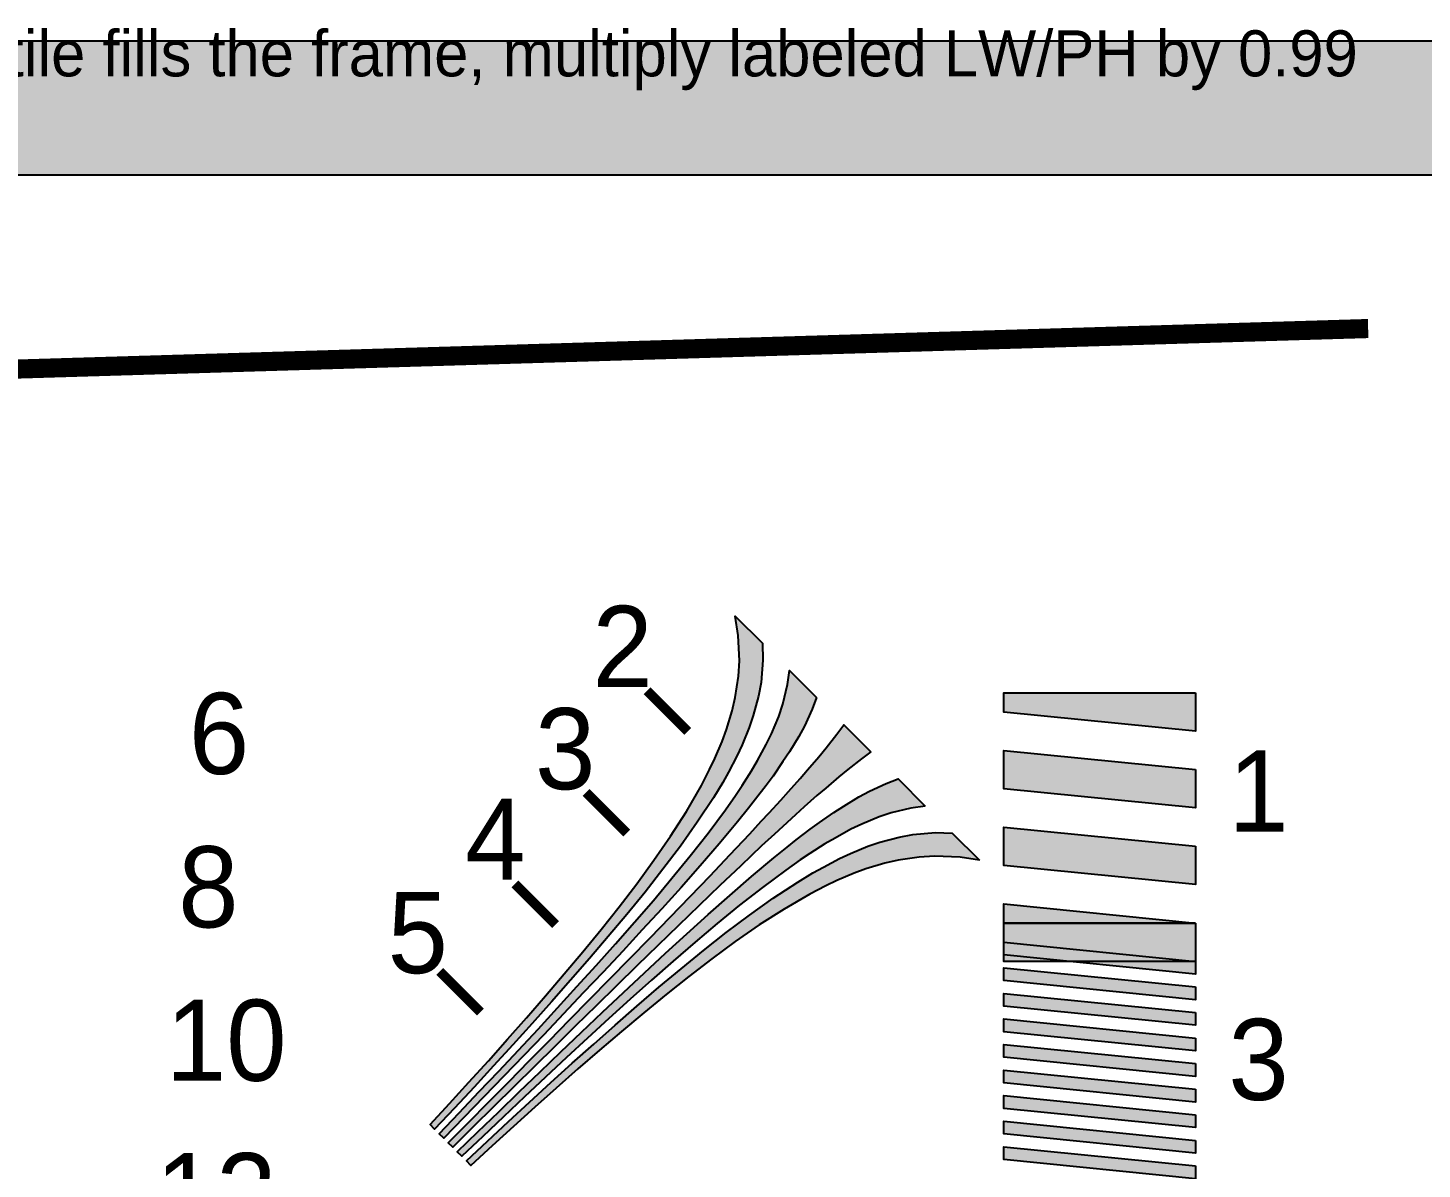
# Model space of a CAD drawing. Header units: millimetres. Extents: x 39 to 1543, y 52 to 919.
# Drawn here: x 907.6 to 1198.4, y 680.9 to 919 of the extents above; entities that cross this region are included whole.
import ezdxf
from ezdxf.enums import TextEntityAlignment as Align

# ---------------------------------------------------------------- set-up
doc = ezdxf.new("R2010")
doc.units = ezdxf.units.MM
for name, color, linetype in [('FRAME', 7, 'Continuous'), ('LABELS', 7, 'Continuous'), ('NOTES', 7, 'Continuous'), ('PERIPHERY', 7, 'Continuous')]:
    doc.layers.add(name, color=color, linetype=linetype)

msp = doc.modelspace()

# ---------------------------------------------------------------- hatches: boundary and pattern name
at = {"layer": 'FRAME', "true_color": 0x000000}
h = msp.add_hatch(color=7, dxfattribs=at)
h.dxf.hatch_style = 1
h.paths.add_polyline_path([(39.12, 916.25), (1543.12, 916.25), (1543.12, 888.25), (39.12, 888.25), (39.12, 916.25)])
at = {"layer": 'PERIPHERY', "true_color": 0x000000}
h = msp.add_hatch(color=7, dxfattribs=at)
h.dxf.hatch_style = 1
h.paths.add_polyline_path([(1060.77, 790.59), (1060.89, 787.09), (1060.49, 782.39), (1059.95, 779.54), (1058.88, 775.52), (1058, 773), (1056.53, 769.38), (1055.46, 767.06), (1053.7, 763.72), (1052.49, 761.55), (1050.57, 758.38), (1047.2, 753.26), (1043.66, 748.31), (1040.04, 743.45), (1036.31, 738.69), (1032.49, 734.03), (1028.62, 729.41), (1024.72, 724.83), (1020.75, 720.31), (1016.77, 715.81), (1012.78, 711.31), (1008.73, 706.87), (1004.69, 702.43), (1000.62, 698.02), (996.52, 693.64), (992.41, 689.25), (991.48, 690.19), (995.53, 694.63), (999.57, 699.07), (1003.61, 703.51), (1007.6, 708.01), (1011.59, 712.5), (1015.52, 717.06), (1019.42, 721.64), (1023.3, 726.25), (1027.12, 730.92), (1030.88, 735.64), (1034.56, 740.45), (1038.15, 745.34), (1041.63, 750.35), (1044.94, 755.53), (1048.05, 760.9), (1049.77, 764.26), (1050.88, 766.56), (1052.4, 770.12), (1053.31, 772.61), (1054.47, 776.54), (1055.12, 779.28), (1055.77, 783.73), (1055.97, 786.92), (1055.74, 792.24), (1055.12, 796.25), (1060.77, 790.59)])
h = msp.add_hatch(color=7, dxfattribs=at)
h.dxf.hatch_style = 1
h.paths.add_polyline_path([(1072.09, 779.28), (1071.16, 776.82), (1069.54, 773.34), (1068.36, 771.13), (1066.43, 767.97), (1065.07, 765.93), (1063.01, 762.9), (1061.57, 760.95), (1059.36, 758.07), (1057.86, 756.17), (1055.6, 753.34), (1051.73, 748.73), (1047.8, 744.18), (1043.81, 739.68), (1039.79, 735.21), (1035.72, 730.8), (1031.64, 726.39), (1027.54, 722), (1023.41, 717.65), (1019.28, 713.29), (1015.15, 708.94), (1011, 704.61), (1006.84, 700.28), (1002.65, 695.98), (998.5, 691.66), (994.31, 687.36), (993.38, 688.29), (997.5, 692.65), (1001.63, 697), (1005.77, 701.36), (1009.87, 705.74), (1013.97, 710.13), (1018.04, 714.54), (1022.08, 718.98), (1026.13, 723.42), (1030.15, 727.89), (1034.1, 732.41), (1038.04, 736.97), (1041.91, 741.58), (1045.73, 746.25), (1049.46, 751), (1053.08, 755.86), (1055.18, 758.86), (1056.53, 760.9), (1058.51, 764.01), (1059.76, 766.16), (1061.54, 769.47), (1062.67, 771.73), (1064.17, 775.32), (1065.02, 777.87), (1066.01, 781.97), (1066.43, 784.94), (1072.09, 779.28)])
h = msp.add_hatch(color=7, dxfattribs=at)
h.dxf.hatch_style = 1
h.paths.add_polyline_path([(1151.12, 780.25), (1151.12, 772.25), (1111.12, 776.25), (1111.12, 780.25), (1151.12, 780.25)])
h = msp.add_hatch(color=7, dxfattribs=at)
h.dxf.hatch_style = 1
h.paths.add_polyline_path([(1083.4, 767.97), (1081.45, 766.52), (1078.6, 764.29), (1076.73, 762.76), (1073.99, 760.41), (1072.15, 758.86), (1069.46, 756.45), (1067.68, 754.84), (1065.02, 752.41), (1063.27, 750.77), (1060.61, 748.33), (1056.25, 744.2), (1051.9, 740.08), (1047.57, 735.92), (1043.27, 731.73), (1038.97, 727.54), (1034.67, 723.36), (1030.37, 719.17), (1026.1, 714.96), (1021.8, 710.77), (1017.53, 706.56), (1013.26, 702.34), (1008.99, 698.13), (1004.72, 693.92), (1000.45, 689.7), (996.21, 685.46), (995.24, 686.42), (999.49, 690.66), (1003.7, 694.93), (1007.92, 699.2), (1012.13, 703.47), (1016.34, 707.75), (1020.56, 712.02), (1024.74, 716.31), (1028.96, 720.59), (1033.14, 724.88), (1037.33, 729.18), (1041.52, 733.48), (1045.7, 737.78), (1049.86, 742.11), (1053.99, 746.47), (1058.12, 750.82), (1060.55, 753.48), (1062.19, 755.23), (1064.63, 757.89), (1066.24, 759.67), (1068.62, 762.39), (1070.2, 764.2), (1072.55, 766.94), (1074.07, 768.81), (1076.31, 771.66), (1077.75, 773.61), (1083.4, 767.97)])
h = msp.add_hatch(color=7, dxfattribs=at)
h.dxf.hatch_style = 1
h.paths.add_polyline_path([(1151.12, 764.25), (1151.12, 756.25), (1111.12, 760.25), (1111.12, 768.25), (1151.12, 764.25)])
h = msp.add_hatch(color=7, dxfattribs=at)
h.dxf.hatch_style = 1
h.paths.add_polyline_path([(1094.72, 756.65), (1091.75, 756.23), (1087.65, 755.24), (1085.1, 754.39), (1081.51, 752.89), (1079.22, 751.79), (1075.94, 749.98), (1073.79, 748.73), (1070.68, 746.75), (1068.64, 745.4), (1065.64, 743.3), (1060.78, 739.68), (1056.03, 735.95), (1051.36, 732.13), (1046.75, 728.26), (1042.19, 724.32), (1037.67, 720.36), (1033.2, 716.35), (1028.76, 712.3), (1024.32, 708.26), (1019.91, 704.19), (1015.52, 700.08), (1011.14, 695.98), (1006.78, 691.85), (1002.43, 687.72), (998.07, 683.6), (997.14, 684.53), (1001.44, 688.71), (1005.77, 692.87), (1010.06, 697.06), (1014.39, 701.21), (1018.72, 705.37), (1023.07, 709.5), (1027.43, 713.63), (1031.78, 717.76), (1036.17, 721.86), (1040.58, 725.94), (1044.99, 730.01), (1049.46, 734.03), (1053.96, 738.01), (1058.51, 741.95), (1063.13, 745.82), (1065.95, 748.09), (1067.85, 749.58), (1070.73, 751.79), (1072.69, 753.23), (1075.69, 755.32), (1077.75, 756.65), (1080.92, 758.58), (1083.12, 759.77), (1086.6, 761.38), (1089.06, 762.31), (1094.72, 756.65)])
h = msp.add_hatch(color=7, dxfattribs=at)
h.dxf.hatch_style = 1
h.paths.add_polyline_path([(1106.03, 745.34), (1102.01, 745.96), (1096.7, 746.19), (1093.5, 745.99), (1089.06, 745.34), (1086.29, 744.72), (1082.38, 743.53), (1079.89, 742.62), (1076.33, 741.1), (1074.04, 739.99), (1070.67, 738.27), (1065.3, 735.16), (1060.12, 731.85), (1055.12, 728.37), (1050.22, 724.78), (1045.42, 721.1), (1040.69, 717.34), (1036.02, 713.52), (1031.41, 709.64), (1026.83, 705.74), (1022.28, 701.81), (1017.78, 697.82), (1013.28, 693.83), (1008.84, 689.79), (1004.4, 685.74), (999.96, 681.7), (999.03, 682.63), (1003.41, 686.73), (1007.8, 690.83), (1012.21, 694.91), (1016.65, 698.95), (1021.09, 703), (1025.59, 706.98), (1030.08, 710.97), (1034.61, 714.93), (1039.19, 718.84), (1043.8, 722.71), (1048.47, 726.53), (1053.22, 730.26), (1058.08, 733.88), (1063.04, 737.42), (1068.16, 740.78), (1071.32, 742.71), (1073.5, 743.92), (1076.84, 745.68), (1079.16, 746.75), (1082.75, 748.25), (1085.3, 749.1), (1089.31, 750.17), (1092.17, 750.71), (1096.86, 751.11), (1100.37, 750.99), (1106.03, 745.34)])
h = msp.add_hatch(color=7, dxfattribs=at)
h.dxf.hatch_style = 1
h.paths.add_polyline_path([(1151.12, 748.25), (1151.12, 740.25), (1111.12, 744.25), (1111.12, 752.25), (1151.12, 748.25)])
h = msp.add_hatch(color=7, dxfattribs=at)
h.dxf.hatch_style = 1
h.paths.add_polyline_path([(1151.12, 732.25), (1111.12, 732.25), (1111.12, 736.25), (1151.12, 732.25)])
h = msp.add_hatch(color=7, dxfattribs=at)
h.dxf.hatch_style = 1
h.paths.add_polyline_path([(1151.12, 732.25), (1151.12, 724.25), (1111.12, 724.25), (1111.12, 732.25), (1151.12, 732.25)])
h = msp.add_hatch(color=7, dxfattribs=at)
h.dxf.hatch_style = 1
h.paths.add_polyline_path([(1151.12, 724.25), (1151.12, 721.58), (1111.12, 725.58), (1111.12, 728.25), (1151.12, 724.25)])
h = msp.add_hatch(color=7, dxfattribs=at)
h.dxf.hatch_style = 1
h.paths.add_polyline_path([(1151.12, 718.92), (1151.12, 716.25), (1111.12, 720.25), (1111.12, 722.92), (1151.12, 718.92)])
h = msp.add_hatch(color=7, dxfattribs=at)
h.dxf.hatch_style = 1
h.paths.add_polyline_path([(1151.12, 713.58), (1151.12, 710.91), (1111.12, 714.92), (1111.12, 717.58), (1151.12, 713.58)])
h = msp.add_hatch(color=7, dxfattribs=at)
h.dxf.hatch_style = 1
h.paths.add_polyline_path([(1151.12, 708.25), (1151.12, 705.58), (1111.12, 709.58), (1111.12, 712.25), (1151.12, 708.25)])
h = msp.add_hatch(color=7, dxfattribs=at)
h.dxf.hatch_style = 1
h.paths.add_polyline_path([(1151.12, 702.92), (1151.12, 700.25), (1111.12, 704.25), (1111.12, 706.91), (1151.12, 702.92)])
h = msp.add_hatch(color=7, dxfattribs=at)
h.dxf.hatch_style = 1
h.paths.add_polyline_path([(1151.12, 697.58), (1151.12, 694.91), (1111.12, 698.91), (1111.12, 701.58), (1151.12, 697.58)])
h = msp.add_hatch(color=7, dxfattribs=at)
h.dxf.hatch_style = 1
h.paths.add_polyline_path([(1151.12, 692.25), (1151.12, 689.58), (1111.12, 693.58), (1111.12, 696.25), (1151.12, 692.25)])
h = msp.add_hatch(color=7, dxfattribs=at)
h.dxf.hatch_style = 1
h.paths.add_polyline_path([(1151.12, 686.91), (1151.12, 684.25), (1111.12, 688.25), (1111.12, 690.92), (1151.12, 686.91)])
h = msp.add_hatch(color=7, dxfattribs=at)
h.dxf.hatch_style = 1
h.paths.add_polyline_path([(1151.12, 681.58), (1151.12, 678.91), (1111.12, 682.91), (1111.12, 685.58), (1151.12, 681.58)])

# ---------------------------------------------------------------- linework, layer by layer
at = {"layer": 'FRAME', "color": 250}
msp.add_lwpolyline([(39.12, 916.25), (1543.12, 916.25), (1543.12, 888.25), (39.12, 888.25), (39.12, 916.25)], close=True, dxfattribs=at)
at = {"layer": 'FRAME', "color": 250, "true_color": 0x000000}
for points in [[(39.12, 916.25), (39.12, 888.25), (1543.12, 888.25)], [(1543.12, 888.25), (1543.12, 916.25), (39.12, 916.25)]]:
    msp.add_solid(points, dxfattribs=at)
at = {"layer": 'PERIPHERY', "color": 250, "lineweight": 35}
for points, const_width in [([(387.12, 832.25), (1187.12, 856.25)], 3.99), ([(1036.73, 780.7), (1045.22, 772.21)], 2), ([(1024.01, 759.48), (1032.49, 751)], 2), ([(1009.16, 740.39), (1017.64, 731.91)], 2), ([(993.46, 722.15), (1001.95, 713.66)], 2)]:
    msp.add_lwpolyline(points, dxfattribs=dict(at, const_width=const_width))
at = {"layer": 'PERIPHERY', "color": 250}
for points in [[(1060.77, 790.59), (1060.89, 787.09), (1060.49, 782.39), (1059.95, 779.54), (1058.88, 775.52), (1058, 773), (1056.53, 769.38), (1055.46, 767.06), (1053.7, 763.72), (1052.49, 761.55), (1050.57, 758.38), (1047.2, 753.26), (1043.66, 748.31), (1040.04, 743.45), (1036.31, 738.69), (1032.49, 734.03), (1028.62, 729.41), (1024.72, 724.83), (1020.75, 720.31), (1016.77, 715.81), (1012.78, 711.31), (1008.73, 706.87), (1004.69, 702.43), (1000.62, 698.02), (996.52, 693.64), (992.41, 689.25), (991.48, 690.19), (995.53, 694.63), (999.57, 699.07), (1003.61, 703.51), (1007.6, 708.01), (1011.59, 712.5), (1015.52, 717.06), (1019.42, 721.64), (1023.3, 726.25), (1027.12, 730.92), (1030.88, 735.64), (1034.56, 740.45), (1038.15, 745.34), (1041.63, 750.35), (1044.94, 755.53), (1048.05, 760.9), (1049.77, 764.26), (1050.88, 766.56), (1052.4, 770.12), (1053.31, 772.61), (1054.47, 776.54), (1055.12, 779.28), (1055.77, 783.73), (1055.97, 786.92), (1055.74, 792.24), (1055.12, 796.25), (1060.77, 790.59)], [(1072.09, 779.28), (1071.16, 776.82), (1069.54, 773.34), (1068.36, 771.13), (1066.43, 767.97), (1065.07, 765.93), (1063.01, 762.9), (1061.57, 760.95), (1059.36, 758.07), (1057.86, 756.17), (1055.6, 753.34), (1051.73, 748.73), (1047.8, 744.18), (1043.81, 739.68), (1039.79, 735.21), (1035.72, 730.8), (1031.64, 726.39), (1027.54, 722), (1023.41, 717.65), (1019.28, 713.29), (1015.15, 708.94), (1011, 704.61), (1006.84, 700.28), (1002.65, 695.98), (998.5, 691.66), (994.31, 687.36), (993.38, 688.29), (997.5, 692.65), (1001.63, 697), (1005.77, 701.36), (1009.87, 705.74), (1013.97, 710.13), (1018.04, 714.54), (1022.08, 718.98), (1026.13, 723.42), (1030.15, 727.89), (1034.1, 732.41), (1038.04, 736.97), (1041.91, 741.58), (1045.73, 746.25), (1049.46, 751), (1053.08, 755.86), (1055.18, 758.86), (1056.53, 760.9), (1058.51, 764.01), (1059.76, 766.16), (1061.54, 769.47), (1062.67, 771.73), (1064.17, 775.32), (1065.02, 777.87), (1066.01, 781.97), (1066.43, 784.94), (1072.09, 779.28)], [(1151.12, 780.25), (1151.12, 772.25), (1111.12, 776.25), (1111.12, 780.25), (1151.12, 780.25)], [(1083.4, 767.97), (1081.45, 766.52), (1078.6, 764.29), (1076.73, 762.76), (1073.99, 760.41), (1072.15, 758.86), (1069.46, 756.45), (1067.68, 754.84), (1065.02, 752.41), (1063.27, 750.77), (1060.61, 748.33), (1056.25, 744.2), (1051.9, 740.08), (1047.57, 735.92), (1043.27, 731.73), (1038.97, 727.54), (1034.67, 723.36), (1030.37, 719.17), (1026.1, 714.96), (1021.8, 710.77), (1017.53, 706.56), (1013.26, 702.34), (1008.99, 698.13), (1004.72, 693.92), (1000.45, 689.7), (996.21, 685.46), (995.24, 686.42), (999.49, 690.66), (1003.7, 694.93), (1007.92, 699.2), (1012.13, 703.47), (1016.34, 707.75), (1020.56, 712.02), (1024.74, 716.31), (1028.96, 720.59), (1033.14, 724.88), (1037.33, 729.18), (1041.52, 733.48), (1045.7, 737.78), (1049.86, 742.11), (1053.99, 746.47), (1058.12, 750.82), (1060.55, 753.48), (1062.19, 755.23), (1064.63, 757.89), (1066.24, 759.67), (1068.62, 762.39), (1070.2, 764.2), (1072.55, 766.94), (1074.07, 768.81), (1076.31, 771.66), (1077.75, 773.61), (1083.4, 767.97)], [(1151.12, 764.25), (1151.12, 756.25), (1111.12, 760.25), (1111.12, 768.25), (1151.12, 764.25)], [(1094.72, 756.65), (1091.75, 756.23), (1087.65, 755.24), (1085.1, 754.39), (1081.51, 752.89), (1079.22, 751.79), (1075.94, 749.98), (1073.79, 748.73), (1070.68, 746.75), (1068.64, 745.4), (1065.64, 743.3), (1060.78, 739.68), (1056.03, 735.95), (1051.36, 732.13), (1046.75, 728.26), (1042.19, 724.32), (1037.67, 720.36), (1033.2, 716.35), (1028.76, 712.3), (1024.32, 708.26), (1019.91, 704.19), (1015.52, 700.08), (1011.14, 695.98), (1006.78, 691.85), (1002.43, 687.72), (998.07, 683.6), (997.14, 684.53), (1001.44, 688.71), (1005.77, 692.87), (1010.06, 697.06), (1014.39, 701.21), (1018.72, 705.37), (1023.07, 709.5), (1027.43, 713.63), (1031.78, 717.76), (1036.17, 721.86), (1040.58, 725.94), (1044.99, 730.01), (1049.46, 734.03), (1053.96, 738.01), (1058.51, 741.95), (1063.13, 745.82), (1065.95, 748.09), (1067.85, 749.58), (1070.73, 751.79), (1072.69, 753.23), (1075.69, 755.32), (1077.75, 756.65), (1080.92, 758.58), (1083.12, 759.77), (1086.6, 761.38), (1089.06, 762.31), (1094.72, 756.65)], [(1106.03, 745.34), (1102.01, 745.96), (1096.7, 746.19), (1093.5, 745.99), (1089.06, 745.34), (1086.29, 744.72), (1082.38, 743.53), (1079.89, 742.62), (1076.33, 741.1), (1074.04, 739.99), (1070.67, 738.27), (1065.3, 735.16), (1060.12, 731.85), (1055.12, 728.37), (1050.22, 724.78), (1045.42, 721.1), (1040.69, 717.34), (1036.02, 713.52), (1031.41, 709.64), (1026.83, 705.74), (1022.28, 701.81), (1017.78, 697.82), (1013.28, 693.83), (1008.84, 689.79), (1004.4, 685.74), (999.96, 681.7), (999.03, 682.63), (1003.41, 686.73), (1007.8, 690.83), (1012.21, 694.91), (1016.65, 698.95), (1021.09, 703), (1025.59, 706.98), (1030.08, 710.97), (1034.61, 714.93), (1039.19, 718.84), (1043.8, 722.71), (1048.47, 726.53), (1053.22, 730.26), (1058.08, 733.88), (1063.04, 737.42), (1068.16, 740.78), (1071.32, 742.71), (1073.5, 743.92), (1076.84, 745.68), (1079.16, 746.75), (1082.75, 748.25), (1085.3, 749.1), (1089.31, 750.17), (1092.17, 750.71), (1096.86, 751.11), (1100.37, 750.99), (1106.03, 745.34)], [(1151.12, 748.25), (1151.12, 740.25), (1111.12, 744.25), (1111.12, 752.25), (1151.12, 748.25)], [(1151.12, 732.25), (1111.12, 732.25), (1111.12, 736.25), (1151.12, 732.25)], [(1151.12, 732.25), (1151.12, 724.25), (1111.12, 724.25), (1111.12, 732.25), (1151.12, 732.25)], [(1151.12, 724.25), (1151.12, 721.58), (1111.12, 725.58), (1111.12, 728.25), (1151.12, 724.25)], [(1151.12, 718.92), (1151.12, 716.25), (1111.12, 720.25), (1111.12, 722.92), (1151.12, 718.92)], [(1151.12, 713.58), (1151.12, 710.91), (1111.12, 714.92), (1111.12, 717.58), (1151.12, 713.58)], [(1151.12, 708.25), (1151.12, 705.58), (1111.12, 709.58), (1111.12, 712.25), (1151.12, 708.25)], [(1151.12, 702.92), (1151.12, 700.25), (1111.12, 704.25), (1111.12, 706.91), (1151.12, 702.92)], [(1151.12, 697.58), (1151.12, 694.91), (1111.12, 698.91), (1111.12, 701.58), (1151.12, 697.58)], [(1151.12, 692.25), (1151.12, 689.58), (1111.12, 693.58), (1111.12, 696.25), (1151.12, 692.25)], [(1151.12, 686.91), (1151.12, 684.25), (1111.12, 688.25), (1111.12, 690.92), (1151.12, 686.91)], [(1151.12, 681.58), (1151.12, 678.91), (1111.12, 682.91), (1111.12, 685.58), (1151.12, 681.58)]]:
    msp.add_lwpolyline(points, close=True, dxfattribs=at)
at = {"layer": 'PERIPHERY', "color": 250, "true_color": 0x000000}
for points in [[(1060.77, 790.59), (1055.12, 796.25), (1055.74, 792.24)], [(1060.77, 790.59), (1055.74, 792.24), (1055.97, 786.92)], [(1060.77, 790.59), (1052.4, 770.12), (1043.66, 748.31)], [(1060.77, 790.59), (1043.66, 748.31), (1047.2, 753.26)], [(1060.77, 790.59), (1047.2, 753.26), (1050.57, 758.38)], [(1060.77, 790.59), (1050.57, 758.38), (1052.49, 761.55)], [(1060.77, 790.59), (1053.31, 772.61), (1052.4, 770.12)], [(1060.77, 790.59), (1052.49, 761.55), (1053.7, 763.72)], [(1060.77, 790.59), (1054.47, 776.54), (1053.31, 772.61)], [(1060.77, 790.59), (1053.7, 763.72), (1055.46, 767.06)], [(1060.77, 790.59), (1055.12, 779.28), (1054.47, 776.54)], [(1060.77, 790.59), (1055.77, 783.73), (1055.12, 779.28)], [(1060.77, 790.59), (1055.46, 767.06), (1056.53, 769.38)], [(1060.77, 790.59), (1055.97, 786.92), (1055.77, 783.73)], [(1060.77, 790.59), (1056.53, 769.38), (1058, 773)], [(1060.77, 790.59), (1058, 773), (1058.88, 775.52)], [(1060.77, 790.59), (1058.88, 775.52), (1059.95, 779.54)], [(1060.77, 790.59), (1059.95, 779.54), (1060.49, 782.39)], [(1060.49, 782.39), (1060.89, 787.09), (1060.77, 790.59)], [(1072.09, 779.28), (1066.43, 784.94), (1066.01, 781.97)], [(1072.09, 779.28), (1066.01, 781.97), (1065.02, 777.87)], [(1151.12, 780.25), (1111.12, 780.25), (1111.12, 776.25)], [(1111.12, 776.25), (1151.12, 772.25), (1151.12, 780.25)], [(1072.09, 779.28), (1045.73, 746.25), (1023.41, 717.65)], [(1072.09, 779.28), (1023.41, 717.65), (1027.54, 722)], [(1072.09, 779.28), (1027.54, 722), (1031.64, 726.39)], [(1072.09, 779.28), (1031.64, 726.39), (1035.72, 730.8)], [(1072.09, 779.28), (1035.72, 730.8), (1039.79, 735.21)], [(1072.09, 779.28), (1039.79, 735.21), (1043.81, 739.68)], [(1072.09, 779.28), (1043.81, 739.68), (1047.8, 744.18)], [(1072.09, 779.28), (1049.46, 751), (1045.73, 746.25)], [(1072.09, 779.28), (1047.8, 744.18), (1051.73, 748.73)], [(1072.09, 779.28), (1053.08, 755.86), (1049.46, 751)], [(1072.09, 779.28), (1051.73, 748.73), (1055.6, 753.34)], [(1072.09, 779.28), (1055.18, 758.86), (1053.08, 755.86)], [(1072.09, 779.28), (1056.53, 760.9), (1055.18, 758.86)], [(1072.09, 779.28), (1055.6, 753.34), (1057.86, 756.17)], [(1072.09, 779.28), (1058.51, 764.01), (1056.53, 760.9)], [(1072.09, 779.28), (1057.86, 756.17), (1059.36, 758.07)], [(1072.09, 779.28), (1059.76, 766.16), (1058.51, 764.01)], [(1072.09, 779.28), (1059.36, 758.07), (1061.57, 760.95)], [(1072.09, 779.28), (1061.54, 769.47), (1059.76, 766.16)], [(1072.09, 779.28), (1062.67, 771.73), (1061.54, 769.47)], [(1072.09, 779.28), (1061.57, 760.95), (1063.01, 762.9)], [(1072.09, 779.28), (1064.17, 775.32), (1062.67, 771.73)], [(1072.09, 779.28), (1063.01, 762.9), (1065.07, 765.93)], [(1072.09, 779.28), (1065.02, 777.87), (1064.17, 775.32)], [(1072.09, 779.28), (1065.07, 765.93), (1066.43, 767.97)], [(1072.09, 779.28), (1066.43, 767.97), (1068.36, 771.13)], [(1072.09, 779.28), (1068.36, 771.13), (1069.54, 773.34)], [(1069.54, 773.34), (1071.16, 776.82), (1072.09, 779.28)], [(1083.4, 767.97), (1077.75, 773.61), (1076.31, 771.66)], [(1083.4, 767.97), (1076.31, 771.66), (1074.07, 768.81)], [(1052.4, 770.12), (1050.88, 766.56), (1043.66, 748.31)], [(1083.4, 767.97), (1058.12, 750.82), (1053.99, 746.47)], [(1053.99, 746.47), (1081.45, 766.52), (1083.4, 767.97)], [(1083.4, 767.97), (1060.55, 753.48), (1058.12, 750.82)], [(1083.4, 767.97), (1062.19, 755.23), (1060.55, 753.48)], [(1083.4, 767.97), (1064.63, 757.89), (1062.19, 755.23)], [(1083.4, 767.97), (1066.24, 759.67), (1064.63, 757.89)], [(1083.4, 767.97), (1068.62, 762.39), (1066.24, 759.67)], [(1083.4, 767.97), (1070.2, 764.2), (1068.62, 762.39)], [(1083.4, 767.97), (1072.55, 766.94), (1070.2, 764.2)], [(1083.4, 767.97), (1074.07, 768.81), (1072.55, 766.94)], [(1151.12, 764.25), (1111.12, 768.25), (1111.12, 760.25)], [(1050.88, 766.56), (1049.77, 764.26), (1040.04, 743.45)], [(1050.88, 766.56), (1040.04, 743.45), (1043.66, 748.31)], [(1053.99, 746.47), (1078.6, 764.29), (1081.45, 766.52)], [(1049.77, 764.26), (1048.05, 760.9), (1040.04, 743.45)], [(1053.99, 746.47), (1076.73, 762.76), (1078.6, 764.29)], [(1053.99, 746.47), (1073.99, 760.41), (1076.73, 762.76)], [(1094.72, 756.65), (1089.06, 762.31), (1086.6, 761.38)], [(1111.12, 760.25), (1151.12, 756.25), (1151.12, 764.25)], [(1048.05, 760.9), (1044.94, 755.53), (1032.49, 734.03)], [(1048.05, 760.9), (1032.49, 734.03), (1036.31, 738.69)], [(1048.05, 760.9), (1036.31, 738.69), (1040.04, 743.45)], [(1053.99, 746.47), (1072.15, 758.86), (1073.99, 760.41)], [(1094.72, 756.65), (1083.12, 759.77), (1080.92, 758.58)], [(1094.72, 756.65), (1086.6, 761.38), (1083.12, 759.77)], [(1053.99, 746.47), (1069.46, 756.45), (1072.15, 758.86)], [(1053.99, 746.47), (1067.68, 754.84), (1069.46, 756.45)], [(1094.72, 756.65), (1077.75, 756.65), (1075.69, 755.32)], [(1075.69, 755.32), (1091.75, 756.23), (1094.72, 756.65)], [(1075.69, 755.32), (1087.65, 755.24), (1091.75, 756.23)], [(1094.72, 756.65), (1080.92, 758.58), (1077.75, 756.65)], [(1075.69, 755.32), (1001.44, 688.71), (997.14, 684.53)], [(1075.69, 755.32), (997.14, 684.53), (1024.32, 708.26)], [(1075.69, 755.32), (1005.77, 692.87), (1001.44, 688.71)], [(1075.69, 755.32), (1010.06, 697.06), (1005.77, 692.87)], [(1075.69, 755.32), (1014.39, 701.21), (1010.06, 697.06)], [(1075.69, 755.32), (1018.72, 705.37), (1014.39, 701.21)], [(1075.69, 755.32), (1023.07, 709.5), (1018.72, 705.37)], [(1075.69, 755.32), (1027.43, 713.63), (1023.07, 709.5)], [(1075.69, 755.32), (1024.32, 708.26), (1028.76, 712.3)], [(1075.69, 755.32), (1031.78, 717.76), (1027.43, 713.63)], [(1044.94, 755.53), (1041.63, 750.35), (1028.62, 729.41)], [(1044.94, 755.53), (1028.62, 729.41), (1032.49, 734.03)], [(1075.69, 755.32), (1028.76, 712.3), (1033.2, 716.35)], [(1075.69, 755.32), (1036.17, 721.86), (1031.78, 717.76)], [(1075.69, 755.32), (1033.2, 716.35), (1037.67, 720.36)], [(1075.69, 755.32), (1040.58, 725.94), (1036.17, 721.86)], [(1075.69, 755.32), (1037.67, 720.36), (1042.19, 724.32)], [(1075.69, 755.32), (1044.99, 730.01), (1040.58, 725.94)], [(1075.69, 755.32), (1042.19, 724.32), (1046.75, 728.26)], [(1075.69, 755.32), (1049.46, 734.03), (1044.99, 730.01)], [(1075.69, 755.32), (1046.75, 728.26), (1051.36, 732.13)], [(1075.69, 755.32), (1053.96, 738.01), (1049.46, 734.03)], [(1075.69, 755.32), (1051.36, 732.13), (1056.03, 735.95)], [(1075.69, 755.32), (1058.51, 741.95), (1053.96, 738.01)], [(1053.99, 746.47), (1065.02, 752.41), (1067.68, 754.84)], [(1075.69, 755.32), (1056.03, 735.95), (1060.78, 739.68)], [(1075.69, 755.32), (1063.13, 745.82), (1058.51, 741.95)], [(1075.69, 755.32), (1060.78, 739.68), (1065.64, 743.3)], [(1075.69, 755.32), (1065.95, 748.09), (1063.13, 745.82)], [(1075.69, 755.32), (1065.64, 743.3), (1068.64, 745.4)], [(1075.69, 755.32), (1067.85, 749.58), (1065.95, 748.09)], [(1075.69, 755.32), (1070.73, 751.79), (1067.85, 749.58)], [(1075.69, 755.32), (1068.64, 745.4), (1070.68, 746.75)], [(1075.69, 755.32), (1070.68, 746.75), (1073.79, 748.73)], [(1075.69, 755.32), (1072.69, 753.23), (1070.73, 751.79)], [(1075.69, 755.32), (1073.79, 748.73), (1075.94, 749.98)], [(1075.69, 755.32), (1075.94, 749.98), (1079.22, 751.79)], [(1075.69, 755.32), (1079.22, 751.79), (1081.51, 752.89)], [(1075.69, 755.32), (1081.51, 752.89), (1085.1, 754.39)], [(1075.69, 755.32), (1085.1, 754.39), (1087.65, 755.24)], [(1041.63, 750.35), (1038.15, 745.34), (1020.75, 720.31)], [(1041.63, 750.35), (1020.75, 720.31), (1024.72, 724.83)], [(1041.63, 750.35), (1024.72, 724.83), (1028.62, 729.41)], [(1053.99, 746.47), (1063.27, 750.77), (1065.02, 752.41)], [(1053.99, 746.47), (1060.61, 748.33), (1063.27, 750.77)], [(1106.03, 745.34), (1092.17, 750.71), (1089.31, 750.17)], [(1106.03, 745.34), (1096.86, 751.11), (1092.17, 750.71)], [(1106.03, 745.34), (1100.37, 750.99), (1096.86, 751.11)], [(1151.12, 748.25), (1111.12, 752.25), (1111.12, 744.25)], [(1085.3, 749.1), (1039.19, 718.84), (1034.61, 714.93)], [(1085.3, 749.1), (1034.61, 714.93), (1060.12, 731.85)], [(1085.3, 749.1), (1043.8, 722.71), (1039.19, 718.84)], [(1085.3, 749.1), (1048.47, 726.53), (1043.8, 722.71)], [(1085.3, 749.1), (1053.22, 730.26), (1048.47, 726.53)], [(1085.3, 749.1), (1058.08, 733.88), (1053.22, 730.26)], [(1053.99, 746.47), (1056.25, 744.2), (1060.61, 748.33)], [(1085.3, 749.1), (1063.04, 737.42), (1058.08, 733.88)], [(1085.3, 749.1), (1060.12, 731.85), (1065.3, 735.16)], [(1085.3, 749.1), (1068.16, 740.78), (1063.04, 737.42)], [(1085.3, 749.1), (1065.3, 735.16), (1070.67, 738.27)], [(1085.3, 749.1), (1071.32, 742.71), (1068.16, 740.78)], [(1085.3, 749.1), (1070.67, 738.27), (1074.04, 739.99)], [(1085.3, 749.1), (1073.5, 743.92), (1071.32, 742.71)], [(1085.3, 749.1), (1076.84, 745.68), (1073.5, 743.92)], [(1085.3, 749.1), (1074.04, 739.99), (1076.33, 741.1)], [(1085.3, 749.1), (1076.33, 741.1), (1079.89, 742.62)], [(1085.3, 749.1), (1079.16, 746.75), (1076.84, 745.68)], [(1085.3, 749.1), (1082.75, 748.25), (1079.16, 746.75)], [(1085.3, 749.1), (1079.89, 742.62), (1082.38, 743.53)], [(1085.3, 749.1), (1082.38, 743.53), (1086.29, 744.72)], [(1106.03, 745.34), (1089.31, 750.17), (1085.3, 749.1)], [(1085.3, 749.1), (1086.29, 744.72), (1089.06, 745.34)], [(1085.3, 749.1), (1089.06, 745.34), (1093.5, 745.99)], [(1085.3, 749.1), (1093.5, 745.99), (1096.7, 746.19)], [(1085.3, 749.1), (1096.7, 746.19), (1102.01, 745.96)], [(1085.3, 749.1), (1102.01, 745.96), (1106.03, 745.34)], [(1111.12, 744.25), (1151.12, 740.25), (1151.12, 748.25)], [(1053.99, 746.47), (1049.86, 742.11), (996.21, 685.46)], [(1053.99, 746.47), (996.21, 685.46), (1000.45, 689.7)], [(1053.99, 746.47), (1000.45, 689.7), (1004.72, 693.92)], [(1053.99, 746.47), (1004.72, 693.92), (1008.99, 698.13)], [(1053.99, 746.47), (1008.99, 698.13), (1013.26, 702.34)], [(1053.99, 746.47), (1013.26, 702.34), (1017.53, 706.56)], [(1038.15, 745.34), (1034.56, 740.45), (1016.77, 715.81)], [(1038.15, 745.34), (1016.77, 715.81), (1020.75, 720.31)], [(1053.99, 746.47), (1017.53, 706.56), (1021.8, 710.77)], [(1045.73, 746.25), (1041.91, 741.58), (1019.28, 713.29)], [(1045.73, 746.25), (1019.28, 713.29), (1023.41, 717.65)], [(1053.99, 746.47), (1021.8, 710.77), (1026.1, 714.96)], [(1053.99, 746.47), (1026.1, 714.96), (1030.37, 719.17)], [(1053.99, 746.47), (1030.37, 719.17), (1034.67, 723.36)], [(1053.99, 746.47), (1034.67, 723.36), (1038.97, 727.54)], [(1053.99, 746.47), (1038.97, 727.54), (1043.27, 731.73)], [(1053.99, 746.47), (1043.27, 731.73), (1047.57, 735.92)], [(1053.99, 746.47), (1047.57, 735.92), (1051.9, 740.08)], [(1053.99, 746.47), (1051.9, 740.08), (1056.25, 744.2)], [(1049.86, 742.11), (1045.7, 737.78), (996.21, 685.46)], [(1041.91, 741.58), (1038.04, 736.97), (1011, 704.61)], [(1041.91, 741.58), (1011, 704.61), (1015.15, 708.94)], [(1041.91, 741.58), (1015.15, 708.94), (1019.28, 713.29)], [(1034.56, 740.45), (1030.88, 735.64), (1012.78, 711.31)], [(1034.56, 740.45), (1012.78, 711.31), (1016.77, 715.81)], [(1045.7, 737.78), (1041.52, 733.48), (996.21, 685.46)], [(1038.04, 736.97), (1034.1, 732.41), (1002.65, 695.98)], [(1038.04, 736.97), (1002.65, 695.98), (1006.84, 700.28)], [(1038.04, 736.97), (1006.84, 700.28), (1011, 704.61)], [(1111.12, 736.25), (1111.12, 732.25), (1151.12, 732.25)], [(1041.52, 733.48), (1037.33, 729.18), (996.21, 685.46)], [(1030.88, 735.64), (1027.12, 730.92), (1004.69, 702.43)], [(1030.88, 735.64), (1004.69, 702.43), (1008.73, 706.87)], [(1030.88, 735.64), (1008.73, 706.87), (1012.78, 711.31)], [(1034.1, 732.41), (1030.15, 727.89), (998.5, 691.66)], [(1034.1, 732.41), (998.5, 691.66), (1002.65, 695.98)], [(1027.12, 730.92), (1023.3, 726.25), (1000.62, 698.02)], [(1027.12, 730.92), (1000.62, 698.02), (1004.69, 702.43)], [(1034.61, 714.93), (1055.12, 728.37), (1060.12, 731.85)], [(1151.12, 732.25), (1111.12, 732.25), (1111.12, 724.25)], [(1111.12, 724.25), (1151.12, 724.25), (1151.12, 732.25)], [(1030.15, 727.89), (1026.13, 723.42), (994.31, 687.36)], [(1030.15, 727.89), (994.31, 687.36), (998.5, 691.66)], [(1037.33, 729.18), (1028.96, 720.59), (996.21, 685.46)], [(1037.33, 729.18), (1033.14, 724.88), (1028.96, 720.59)], [(1034.61, 714.93), (1050.22, 724.78), (1055.12, 728.37)], [(1151.12, 724.25), (1111.12, 728.25), (1111.12, 725.58)], [(1023.3, 726.25), (1019.42, 721.64), (992.41, 689.25)], [(1023.3, 726.25), (992.41, 689.25), (996.52, 693.64)], [(1023.3, 726.25), (996.52, 693.64), (1000.62, 698.02)], [(1034.61, 714.93), (1045.42, 721.1), (1050.22, 724.78)], [(1111.12, 725.58), (1151.12, 721.58), (1151.12, 724.25)], [(1019.42, 721.64), (1015.52, 717.06), (992.41, 689.25)], [(1026.13, 723.42), (1018.04, 714.54), (994.31, 687.36)], [(1026.13, 723.42), (1022.08, 718.98), (1018.04, 714.54)], [(1151.12, 718.92), (1111.12, 722.92), (1111.12, 720.25)], [(1028.96, 720.59), (1020.56, 712.02), (996.21, 685.46)], [(1028.96, 720.59), (1024.74, 716.31), (1020.56, 712.02)], [(1034.61, 714.93), (1040.69, 717.34), (1045.42, 721.1)], [(1111.12, 720.25), (1151.12, 716.25), (1151.12, 718.92)], [(1015.52, 717.06), (1011.59, 712.5), (992.41, 689.25)], [(1034.61, 714.93), (1036.02, 713.52), (1040.69, 717.34)], [(1151.12, 713.58), (1111.12, 717.58), (1111.12, 714.92)], [(1011.59, 712.5), (1003.61, 703.51), (992.41, 689.25)], [(1018.04, 714.54), (1013.97, 710.13), (994.31, 687.36)], [(1034.61, 714.93), (1003.41, 686.73), (999.03, 682.63)], [(1034.61, 714.93), (999.03, 682.63), (999.96, 681.7)], [(1034.61, 714.93), (999.96, 681.7), (1004.4, 685.74)], [(1034.61, 714.93), (1007.8, 690.83), (1003.41, 686.73)], [(1011.59, 712.5), (1007.6, 708.01), (1003.61, 703.51)], [(1034.61, 714.93), (1004.4, 685.74), (1008.84, 689.79)], [(1034.61, 714.93), (1012.21, 694.91), (1007.8, 690.83)], [(1034.61, 714.93), (1008.84, 689.79), (1013.28, 693.83)], [(1034.61, 714.93), (1016.65, 698.95), (1012.21, 694.91)], [(1034.61, 714.93), (1013.28, 693.83), (1017.78, 697.82)], [(1034.61, 714.93), (1021.09, 703), (1016.65, 698.95)], [(1034.61, 714.93), (1017.78, 697.82), (1022.28, 701.81)], [(1034.61, 714.93), (1025.59, 706.98), (1021.09, 703)], [(1034.61, 714.93), (1022.28, 701.81), (1026.83, 705.74)], [(1034.61, 714.93), (1030.08, 710.97), (1025.59, 706.98)], [(1034.61, 714.93), (1026.83, 705.74), (1031.41, 709.64)], [(1034.61, 714.93), (1031.41, 709.64), (1036.02, 713.52)], [(1111.12, 714.92), (1151.12, 710.91), (1151.12, 713.58)], [(1013.97, 710.13), (1009.87, 705.74), (994.31, 687.36)], [(1020.56, 712.02), (1012.13, 703.47), (996.21, 685.46)], [(1020.56, 712.02), (1016.34, 707.75), (1012.13, 703.47)], [(1151.12, 708.25), (1111.12, 712.25), (1111.12, 709.58)], [(997.14, 684.53), (1019.91, 704.19), (1024.32, 708.26)], [(1111.12, 709.58), (1151.12, 705.58), (1151.12, 708.25)], [(1151.12, 702.92), (1111.12, 706.91), (1111.12, 704.25)], [(1009.87, 705.74), (1005.77, 701.36), (994.31, 687.36)], [(997.14, 684.53), (1015.52, 700.08), (1019.91, 704.19)], [(1111.12, 704.25), (1151.12, 700.25), (1151.12, 702.92)], [(1003.61, 703.51), (999.57, 699.07), (992.41, 689.25)], [(1005.77, 701.36), (1001.63, 697), (993.38, 688.29)], [(1005.77, 701.36), (993.38, 688.29), (994.31, 687.36)], [(1012.13, 703.47), (1003.7, 694.93), (996.21, 685.46)], [(1012.13, 703.47), (1007.92, 699.2), (1003.7, 694.93)], [(1151.12, 697.58), (1111.12, 701.58), (1111.12, 698.91)], [(999.57, 699.07), (995.53, 694.63), (991.48, 690.19)], [(999.57, 699.07), (991.48, 690.19), (992.41, 689.25)], [(997.14, 684.53), (1011.14, 695.98), (1015.52, 700.08)], [(1111.12, 698.91), (1151.12, 694.91), (1151.12, 697.58)], [(1001.63, 697), (997.5, 692.65), (993.38, 688.29)], [(997.14, 684.53), (1006.78, 691.85), (1011.14, 695.98)], [(1151.12, 692.25), (1111.12, 696.25), (1111.12, 693.58)], [(1003.7, 694.93), (999.49, 690.66), (996.21, 685.46)], [(1111.12, 693.58), (1151.12, 689.58), (1151.12, 692.25)], [(999.49, 690.66), (995.24, 686.42), (996.21, 685.46)], [(997.14, 684.53), (1002.43, 687.72), (1006.78, 691.85)], [(1151.12, 686.91), (1111.12, 690.92), (1111.12, 688.25)], [(997.14, 684.53), (998.07, 683.6), (1002.43, 687.72)], [(1111.12, 688.25), (1151.12, 684.25), (1151.12, 686.91)], [(1151.12, 681.58), (1111.12, 685.58), (1111.12, 682.91)], [(1111.12, 682.91), (1151.12, 678.91), (1151.12, 681.58)]]:
    msp.add_solid(points, dxfattribs=at)

# ---------------------------------------------------------------- texts
at = {"layer": 'LABELS', "color": 250}
for s, height, p in [('2', 16.93, (1025.32, 781.48)), ('6', 16.93, (941.15, 763.33)), ('3', 16.93, (1013.35, 760.15)), ('1', 16.93, (1157.97, 751.33)), ('4', 16.93, (998.76, 741.29)), ('8', 16.93, (938.92, 731.33)), ('5', 16.93, (982.59, 721.79)), ('10', 16.933, (936.34, 699.33)), ('3', 16.93, (1157.97, 695.33)), ('12', 16.933, (934.23, 667.33))]:
    msp.add_text(s, height=height, dxfattribs=at).set_placement(p)
at = {"layer": 'NOTES', "color": 250}
msp.add_text('Region: PERIPHERY   Aspect: 16:9   4X   Full PH=800 mm   Tile height=808 mm   If this tile fills the frame, multiply labeled LW/PH by 0.99', height=9.6, dxfattribs=at).set_placement((791.12, 913.65), align=Align.MIDDLE_CENTER)

doc.saveas('drawing.dxf')
